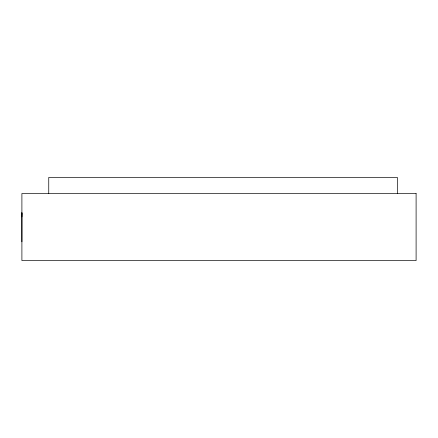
<?xml version="1.0" encoding="UTF-8"?>
<svg xmlns="http://www.w3.org/2000/svg" width="438" height="438" viewBox="0 0 438 438"><rect width="100%" height="100%" fill="white"/><g stroke="black" fill="none" stroke-linecap="round" stroke-linejoin="round"><path stroke-width="0.66" d="M21.9 241.798L21.9 212.293M397.359 193.519L397.359 177.428L48.749 177.428L48.749 193.519M21.905 216.837A14.585 1.478 84.1 0 1 22.103 213.443M416.1 193.519L21.9 193.519L21.9 260.572L416.1 260.572L416.1 193.519"/></g></svg>
